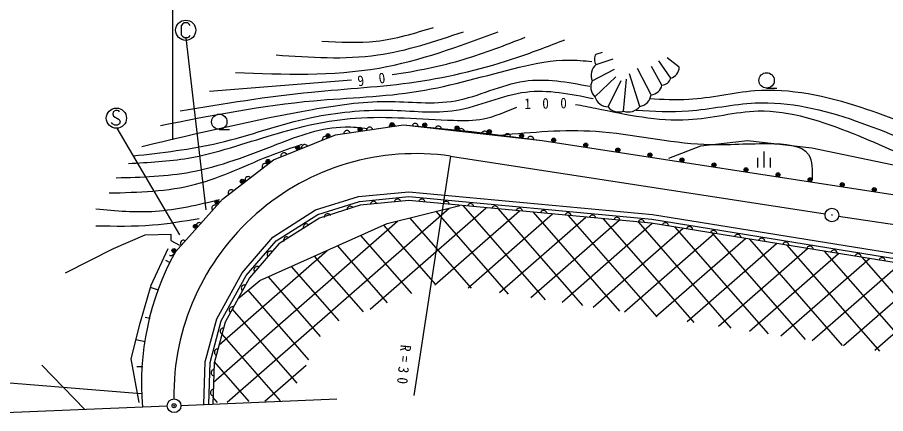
# Model space of a CAD drawing. Units: millimetres, scale not verified. Extents: x 40000 to 680000, y 20000 to 380000.
# Drawn here: x 274770 to 382420, y 258627 to 307729 of the extents above; entities that cross this region are included whole.
import ezdxf

# ---------------------------------------------------------------- set-up
doc = ezdxf.new("R2010")
doc.units = ezdxf.units.MM
doc.header["$LTSCALE"] = 1000
doc.header["$PDMODE"] = 32
doc.header["$PDSIZE"] = 500
doc.layers.add('M-BGD', color=7, linetype='Continuous', lineweight=25)
doc.layers.add('M-OTRS', color=6, linetype='Continuous')
doc.styles.add('ＭＳ ゴシック', font='')
doc.styles.get('ＭＳ ゴシック').set_extended_font_data('MS Gothic')

msp = doc.modelspace()

# ---------------------------------------------------------------- hatches: boundary and pattern name
at = {"layer": 'M-BGD'}
h = msp.add_hatch(dxfattribs=at)
h.set_pattern_fill('USER', color=256, style=0, pattern_type=2)
h.set_pattern_definition([(221.1631, (106049, 567977), (1974.615, -2258.516), []), (311.1631, (106049, 567977), (2258.516, 1974.615), [])])
h.paths.add_polyline_path([(299002, 260012), (299154, 264891), (300632, 270144), (302135, 272886), (304839, 275125), (320621, 282170), (329639, 284431), (353370, 282230), (392667, 275880), (398799, 275227), (406154, 274733), (409478, 274530), (422078, 274530), (430256, 275287), (438840, 276691), (470671, 283101), (478118, 284363), (487364, 285349), (500041, 285490), (505502, 284963), (512263, 284242), (518296, 283276), (516666, 272112), (496557, 273392), (473295, 271320), (437135, 264871), (417557, 263258), (391531, 264871), (327041, 274774), (312992, 269477), (308397, 260216)])

# ---------------------------------------------------------------- linework, layer by layer
for p, q in [((294050, 292547), (294050, 361010)), ((295640, 305201), (298130, 283884)), ((346520, 303178), (347336, 303418)), ((346520, 301882), (348632, 302602)), ((356841, 301546), (355339, 302725)), ((354681, 299337), (353385, 301642)), ((355785, 300201), (354297, 302362)), ((346040, 299865), (348824, 301305)), ((346376, 297897), (348968, 300345)), ((351945, 296697), (350648, 300729)), ((353337, 298137), (351657, 301401)), ((298583, 298603), (316180, 299979)), ((348008, 296649), (349640, 299913)), ((349928, 296121), (350312, 300057)), ((367664, 298970), (368914, 298970)), ((287082, 293998), (294862, 280772)), ((314231, 293166), (322663, 294407)), ((322663, 294407), (331069, 293594)), ((299806, 293840), (301056, 293840)), ((306527, 290085), (314231, 293166)), ((331069, 293594), (339843, 292481)), ((339843, 292481), (395108, 283955)), ((367314, 291126), (367314, 289126)), ((300193, 285206), (306527, 290085)), ((328481, 290531), (323908, 260882)), ((328481, 290531), (374915, 283368)), ((366514, 290326), (366514, 289126)), ((368114, 290326), (368114, 289126)), ((294362, 278666), (300193, 285206)), ((376596, 283110), (394495, 280375)), ((294029, 278292), (294362, 278666)), ((293721, 277309), (293197, 277585)), ((292258, 273911), (291280, 274268)), ((291216, 270426), (290611, 270550)), ((290621, 267524), (289461, 267761)), ((283114, 259131), (277797, 264637)), ((290314, 264414), (289567, 264418)), ((268566, 262878), (289572, 261166)), ((290297, 261098), (289678, 261101)), ((293343, 259570), (271369, 258627)), ((295041, 259643), (314368, 260472))]:
    msp.add_line(p, q, dxfattribs=at)
for points in [[(296190, 306734), (296090, 306884), (295890, 307034), (295440, 307034), (295240, 306884), (295090, 306684), (295090, 305584), (295240, 305384), (295440, 305234), (295890, 305234), (296090, 305334), (296190, 305484)], [(287446, 296042), (287346, 296142), (287146, 296192), (286946, 296192), (286646, 296042), (286596, 295742), (286696, 295492), (287396, 295092), (287496, 294842), (287446, 294542), (287196, 294392), (286846, 294392), (286546, 294542), (286446, 294692)], [(294362, 278666), (300193, 285206), (306527, 290085), (314231, 293166), (322663, 294407), (339843, 292481)], [(318843, 293845), (318797, 293935), (318738, 294008), (318647, 294075), (318561, 294111), (318461, 294129), (318335, 294110), (318244, 294064), (318172, 294005), (318105, 293914), (318069, 293828), (318051, 293729)], [(321653, 294259), (321608, 294349), (321548, 294421), (321458, 294489), (321371, 294525), (321272, 294542), (321145, 294524), (321055, 294478), (320983, 294419), (320915, 294328), (320879, 294242), (320862, 294142)], [(324492, 294202), (324471, 294301), (324432, 294386), (324361, 294475), (324287, 294531), (324195, 294574), (324068, 294588), (323969, 294567), (323884, 294528), (323796, 294457), (323739, 294383), (323697, 294291)], [(327355, 293881), (327334, 293980), (327295, 294065), (327225, 294154), (327151, 294210), (327059, 294253), (326932, 294267), (326833, 294246), (326748, 294207), (326659, 294136), (326603, 294062), (326560, 293970)], [(330219, 293560), (330198, 293659), (330159, 293744), (330088, 293833), (330014, 293889), (329922, 293932), (329795, 293946), (329696, 293925), (329611, 293886), (329523, 293815), (329466, 293741), (329424, 293649)], [(313319, 292801), (313253, 292878), (313179, 292935), (313075, 292979), (312983, 292994), (312882, 292988), (312763, 292941), (312686, 292875), (312629, 292801), (312585, 292697), (312570, 292605), (312576, 292504)], [(316032, 293431), (315987, 293522), (315927, 293594), (315837, 293661), (315751, 293697), (315651, 293715), (315524, 293696), (315434, 293651), (315362, 293591), (315294, 293501), (315258, 293414), (315241, 293315)], [(333082, 293239), (333061, 293338), (333022, 293423), (332952, 293512), (332878, 293568), (332786, 293611), (332659, 293625), (332560, 293604), (332475, 293565), (332386, 293494), (332330, 293420), (332287, 293328)], [(335946, 292918), (335925, 293017), (335886, 293102), (335815, 293191), (335741, 293247), (335649, 293290), (335522, 293304), (335423, 293283), (335338, 293244), (335250, 293173), (335193, 293099), (335151, 293007)], [(338809, 292597), (338788, 292696), (338749, 292781), (338679, 292870), (338604, 292926), (338513, 292969), (338385, 292983), (338286, 292962), (338202, 292923), (338113, 292852), (338057, 292778), (338014, 292686)], [(310751, 291774), (310685, 291851), (310611, 291908), (310507, 291952), (310415, 291967), (310314, 291961), (310195, 291914), (310118, 291848), (310061, 291774), (310017, 291670), (310002, 291578), (310008, 291477)], [(355551, 290291), (359494, 291820), (365287, 292463), (373252, 291578), (385160, 289084), (393447, 286188), (400829, 284579), (407426, 284659), (419897, 284498), (431242, 285544), (440816, 287958), (454011, 291096), (461161, 290050)], [(308183, 290747), (308117, 290824), (308043, 290881), (307939, 290925), (307847, 290940), (307746, 290934), (307627, 290886), (307550, 290821), (307493, 290747), (307449, 290643), (307434, 290551), (307440, 290450)], [(305789, 289516), (305705, 289572), (305618, 289606), (305506, 289621), (305413, 289610), (305317, 289577), (305216, 289499), (305159, 289415), (305125, 289328), (305111, 289216), (305122, 289123), (305155, 289027)], [(303677, 287889), (303593, 287946), (303506, 287980), (303394, 287994), (303302, 287984), (303206, 287950), (303105, 287872), (303048, 287788), (303014, 287701), (302999, 287589), (303010, 287497), (303043, 287401)], [(297895, 259810), (298058, 265054), (299495, 270358), (302627, 276074), (306440, 280494), (311749, 283868), (317051, 285525), (323305, 286128), (353508, 283322), (392813, 276971), (399855, 276220), (409511, 275630), (422220, 275630), (430116, 276379), (438642, 277773), (470471, 284183), (478860, 285604), (487938, 286512), (499961, 286603), (505613, 286058), (512399, 285334), (520716, 284159)], [(301566, 286263), (301482, 286319), (301395, 286353), (301283, 286368), (301190, 286357), (301095, 286324), (300993, 286246), (300937, 286162), (300903, 286075), (300888, 285963), (300899, 285870), (300932, 285775)], [(298495, 259791), (298656, 264965), (300055, 270132), (303123, 275730), (306837, 280036), (312004, 283319), (317170, 284933), (323306, 285525), (353433, 282727), (392733, 276376), (399805, 275622), (409493, 275030), (422249, 275030), (430192, 275784), (438750, 277183), (470580, 283593), (478940, 285009), (487970, 285912), (499935, 286003), (505552, 285461), (512325, 284738), (520632, 283564)], [(518341, 283383), (512263, 284242), (505502, 284963), (499912, 285502), (487997, 285412), (479007, 284513), (470671, 283101), (438840, 276691), (430256, 275287), (422272, 274530), (409478, 274530), (399763, 275124), (392667, 275880), (353370, 282230), (323307, 285023), (317270, 284441), (312216, 282861), (307167, 279653), (303536, 275443), (300522, 269944), (299154, 264891), (298994, 259776)], [(299488, 284414), (299395, 284454), (299303, 284472), (299190, 284465), (299101, 284437), (299013, 284387), (298928, 284291), (298888, 284198), (298871, 284107), (298877, 283994), (298905, 283905), (298955, 283817)], [(302135, 272886), (304839, 275125), (320621, 282170), (329639, 284431)], [(316407, 284116), (316347, 284197), (316276, 284258), (316175, 284309), (316084, 284330), (315983, 284330), (315861, 284290), (315780, 284229), (315719, 284159), (315668, 284058), (315648, 283967), (315648, 283865)], [(319329, 284633), (319288, 284726), (319233, 284801), (319146, 284873), (319062, 284914), (318963, 284937), (318836, 284925), (318743, 284884), (318668, 284829), (318596, 284742), (318555, 284658), (318532, 284559)], [(322313, 284912), (322272, 285004), (322217, 285080), (322129, 285152), (322045, 285192), (321947, 285215), (321819, 285203), (321727, 285162), (321651, 285107), (321579, 285020), (321539, 284936), (321516, 284837)], [(325316, 284835), (325293, 284934), (325252, 285018), (325180, 285105), (325105, 285160), (325012, 285201), (324885, 285213), (324786, 285190), (324702, 285150), (324615, 285078), (324560, 285002), (324519, 284910)], [(328339, 284553), (328316, 284651), (328275, 284735), (328203, 284823), (328128, 284878), (328035, 284919), (327908, 284930), (327809, 284908), (327725, 284867), (327638, 284795), (327583, 284720), (327542, 284627)], [(331361, 284270), (331338, 284369), (331298, 284453), (331226, 284540), (331151, 284595), (331058, 284636), (330931, 284648), (330832, 284625), (330748, 284585), (330661, 284512), (330606, 284437), (330565, 284345)], [(334384, 283988), (334361, 284086), (334321, 284170), (334249, 284257), (334173, 284313), (334081, 284353), (333953, 284365), (333855, 284342), (333771, 284302), (333684, 284230), (333628, 284155), (333587, 284062)], [(313585, 283184), (313524, 283265), (313453, 283326), (313352, 283377), (313261, 283398), (313160, 283398), (313039, 283358), (312957, 283297), (312897, 283227), (312846, 283126), (312825, 283035), (312825, 282933)], [(337407, 283705), (337384, 283803), (337343, 283888), (337271, 283975), (337196, 284030), (337103, 284071), (336976, 284083), (336877, 284060), (336793, 284019), (336706, 283947), (336651, 283872), (336610, 283779)], [(340429, 283422), (340407, 283521), (340366, 283605), (340294, 283692), (340219, 283747), (340126, 283788), (339999, 283800), (339900, 283777), (339816, 283737), (339729, 283665), (339674, 283589), (339633, 283497)], [(343452, 283140), (343429, 283238), (343389, 283322), (343317, 283409), (343242, 283465), (343149, 283505), (343022, 283517), (342923, 283494), (342839, 283454), (342752, 283382), (342697, 283307), (342656, 283214)], [(346475, 282857), (346452, 282956), (346412, 283040), (346340, 283127), (346264, 283182), (346172, 283223), (346044, 283235), (345946, 283212), (345862, 283171), (345774, 283099), (345719, 283024), (345678, 282931)], [(297544, 282234), (297451, 282274), (297359, 282292), (297246, 282285), (297157, 282257), (297069, 282207), (296984, 282111), (296944, 282018), (296927, 281927), (296933, 281814), (296961, 281725), (297011, 281637)], [(310908, 282007), (310829, 282069), (310744, 282109), (310634, 282132), (310540, 282128), (310443, 282101), (310336, 282031), (310274, 281951), (310233, 281867), (310211, 281756), (310215, 281663), (310241, 281565)], [(349498, 282574), (349475, 282673), (349434, 282757), (349362, 282844), (349287, 282899), (349194, 282940), (349067, 282952), (348968, 282929), (348884, 282889), (348797, 282817), (348742, 282741), (348701, 282649)], [(352520, 282292), (352498, 282390), (352457, 282474), (352385, 282562), (352310, 282617), (352217, 282658), (352090, 282669), (351991, 282647), (351907, 282606), (351820, 282534), (351765, 282459), (351724, 282366)], [(355521, 281883), (355505, 281983), (355470, 282069), (355404, 282161), (355333, 282221), (355243, 282268), (355117, 282288), (355017, 282272), (354930, 282237), (354838, 282171), (354778, 282100), (354731, 282010)], [(358506, 281400), (358490, 281500), (358456, 281587), (358389, 281678), (358318, 281739), (358228, 281786), (358102, 281806), (358002, 281790), (357915, 281755), (357824, 281689), (357764, 281618), (357717, 281528)], [(361492, 280918), (361475, 281018), (361441, 281104), (361375, 281196), (361303, 281256), (361214, 281303), (361087, 281324), (360987, 281307), (360901, 281273), (360809, 281206), (360749, 281135), (360702, 281045)], [(280735, 276062), (286692, 279081), (290609, 280795), (293792, 280876), (293792, 280060), (294853, 279489)], [(295600, 280054), (295507, 280094), (295416, 280112), (295303, 280105), (295214, 280077), (295126, 280027), (295041, 279931), (295001, 279838), (294983, 279747), (294990, 279634), (295017, 279545), (295068, 279457)], [(308471, 280393), (308391, 280455), (308307, 280496), (308196, 280518), (308103, 280514), (308005, 280488), (307899, 280417), (307836, 280337), (307796, 280253), (307774, 280142), (307778, 280049), (307804, 279951)], [(364477, 280435), (364461, 280535), (364426, 280622), (364360, 280714), (364289, 280774), (364199, 280821), (364073, 280841), (363973, 280825), (363886, 280790), (363794, 280724), (363734, 280653), (363687, 280563)], [(367462, 279953), (367446, 280053), (367411, 280139), (367345, 280231), (367274, 280291), (367184, 280338), (367058, 280359), (366958, 280342), (366871, 280308), (366780, 280242), (366719, 280170), (366673, 280081)], [(289877, 260020), (288884, 265428), (289976, 269843), (291365, 274556), (293448, 279070)], [(370448, 279471), (370431, 279570), (370397, 279657), (370330, 279749), (370259, 279809), (370169, 279856), (370043, 279876), (369943, 279860), (369857, 279825), (369765, 279759), (369705, 279688), (369658, 279598)], [(373433, 278988), (373417, 279088), (373382, 279175), (373316, 279266), (373244, 279326), (373155, 279373), (373028, 279394), (372928, 279378), (372842, 279343), (372750, 279277), (372690, 279205), (372643, 279116)], [(376418, 278506), (376402, 278606), (376367, 278692), (376301, 278784), (376230, 278844), (376140, 278891), (376014, 278911), (375914, 278895), (375827, 278860), (375735, 278794), (375675, 278723), (375628, 278633)], [(294029, 278292), (293976, 278233), (293935, 278202), (293873, 278177), (293824, 278167), (293774, 278172), (293710, 278189), (293666, 278215), (293643, 278235)], [(306357, 278714), (306264, 278753), (306172, 278769), (306059, 278760), (305971, 278731), (305884, 278679), (305800, 278582), (305762, 278489), (305746, 278397), (305754, 278284), (305783, 278196), (305835, 278109)], [(379403, 278023), (379387, 278123), (379353, 278210), (379286, 278301), (379215, 278362), (379125, 278409), (378999, 278429), (378899, 278413), (378812, 278378), (378721, 278312), (378661, 278241), (378614, 278151)], [(382389, 277541), (382372, 277641), (382338, 277727), (382272, 277819), (382200, 277879), (382111, 277926), (381984, 277947), (381884, 277930), (381798, 277896), (381706, 277829), (381646, 277758), (381599, 277668)], [(304712, 276806), (304618, 276845), (304526, 276861), (304414, 276853), (304325, 276823), (304238, 276772), (304154, 276675), (304116, 276581), (304100, 276489), (304108, 276376), (304138, 276288), (304189, 276201)], [(303073, 274548), (302973, 274567), (302880, 274563), (302771, 274532), (302690, 274485), (302616, 274417), (302554, 274305), (302535, 274206), (302539, 274112), (302570, 274004), (302616, 273923), (302685, 273848)], [(301575, 271845), (301475, 271864), (301382, 271860), (301273, 271829), (301192, 271783), (301118, 271714), (301056, 271602), (301037, 271503), (301040, 271409), (301072, 271301), (301118, 271220), (301187, 271145)], [(300374, 269227), (300273, 269222), (300182, 269198), (300084, 269142), (300016, 269078), (299959, 268995), (299924, 268872), (299929, 268770), (299954, 268680), (300009, 268582), (300073, 268514), (300157, 268457)], [(299641, 266624), (299540, 266619), (299450, 266594), (299351, 266539), (299283, 266475), (299226, 266391), (299192, 266268), (299197, 266167), (299221, 266077), (299276, 265978), (299340, 265911), (299424, 265854)], [(299138, 264106), (299041, 264077), (298960, 264031), (298877, 263954), (298827, 263876), (298791, 263781), (298787, 263653), (298816, 263556), (298861, 263474), (298938, 263392), (299017, 263341), (299112, 263306)], [(299056, 261643), (298959, 261614), (298878, 261569), (298795, 261491), (298744, 261413), (298709, 261318), (298705, 261190), (298734, 261093), (298779, 261012), (298856, 260929), (298935, 260878), (299029, 260843)]]:
    msp.add_lwpolyline(points, dxfattribs=at)
for centre, radius in [((295640, 306134), 1250), ((367664, 299920), 950), ((287046, 295242), 1250), ((299806, 294790), 950), ((317253, 293864), 250), ((317253, 293864), 150), ((317253, 293864), 50), ((321231, 294449), 250), ((321231, 294449), 150), ((321231, 294449), 50), ((325285, 294405), 250), ((325285, 294405), 150), ((325285, 294405), 50), ((329288, 294018), 250), ((329288, 294018), 150), ((329288, 294018), 50), ((313275, 293053), 250), ((313275, 293053), 150), ((313275, 293053), 50), ((333290, 293565), 250), ((333290, 293565), 150), ((333290, 293565), 50), ((337279, 293059), 250), ((337279, 293059), 150), ((337279, 293059), 50), ((309542, 291560), 250), ((341269, 292514), 250), ((341269, 292514), 150), ((341269, 292514), 50), ((345243, 291901), 250), ((345243, 291901), 150), ((345243, 291901), 50), ((309542, 291560), 150), ((309542, 291560), 50), ((349217, 291288), 250), ((349217, 291288), 150), ((349217, 291288), 50), ((353191, 290675), 250), ((353191, 290675), 150), ((353191, 290675), 50), ((305841, 289871), 250), ((305841, 289871), 150), ((305841, 289871), 50), ((357164, 290062), 250), ((357164, 290062), 150), ((357164, 290062), 50), ((361138, 289449), 250), ((361138, 289449), 150), ((361138, 289449), 50), ((365112, 288836), 250), ((365112, 288836), 150), ((365112, 288836), 50), ((302655, 287418), 250), ((302655, 287418), 150), ((302655, 287418), 50), ((369086, 288223), 250), ((369086, 288223), 150), ((369086, 288223), 50), ((373060, 287610), 250), ((373060, 287610), 150), ((373060, 287610), 50), ((377034, 286997), 250), ((377034, 286997), 150), ((377034, 286997), 50), ((381007, 286384), 250), ((381007, 286384), 150), ((381007, 286384), 50), ((299527, 284834), 250), ((299527, 284834), 150), ((299527, 284834), 50), ((375755, 283239), 850), ((375755, 283239), 34), ((296851, 281833), 250), ((296851, 281833), 150), ((296851, 281833), 50), ((294176, 278832), 250), ((294176, 278832), 150), ((294176, 278832), 50), ((294192, 259607), 850), ((294192, 259607), 34)]:
    msp.add_circle(centre, radius, dxfattribs=at)
for centre, radius, start, end in [((347384, 302530), 1080, 143.1301, 216.8699), ((347624, 300553), 1727, 129.73761, 203.4774), ((355417, 301577), 1424, 284.97287, 358.71267), ((347520, 299105), 1664, 152.81888, 226.55869), ((353209, 299633), 1502, 274.8904, 348.6302), ((354657, 300505), 1168, 271.17714, 344.91694), ((348024, 298361), 1712, 195.72475, 269.46454), ((351681, 298345), 1669, 279.10112, 352.84092), ((349320, 297665), 1660, 217.75385, 291.49365), ((350553, 297753), 1747, 249.0755, 322.81529), ((324167, 260843), 30000, 81.73102, 180.73822), ((323733, 262398), 33575, 151.01843, 185.0553)]:
    msp.add_arc(centre, radius, start, end, dxfattribs=at)
for points, knots in [([(301801, 300910), (307810, 300674), (313819, 300438), (319623, 301450), (324646, 302327), (329515, 304139), (334384, 305951)], [0, 0, 0, 0, 1, 1, 1, 2, 2, 2, 2]), ([(306841, 303070), (311081, 302777), (315320, 302484), (319443, 303070), (323043, 303583), (326553, 304767), (330064, 305951)], [0, 0, 0, 0, 1, 1, 1, 2, 2, 2, 2]), ([(312512, 304781), (314777, 304654), (317042, 304528), (319263, 304781), (321668, 305054), (324021, 305773), (326373, 306491)], [0, 0, 0, 0, 1, 1, 1, 2, 2, 2, 2]), ([(294960, 296140), (300376, 297039), (305792, 297939), (311252, 298480), (315571, 298908), (319918, 299112), (324213, 299740), (328491, 300366), (332718, 301413), (336815, 302800), (338785, 303468), (340725, 304214), (342665, 304961)], [0, 0, 0, 0, 1, 1, 1, 2, 2, 2, 3, 3, 3, 4, 4, 4, 4]), ([(321242, 300631), (324263, 301086), (327258, 301682), (330172, 302551), (332736, 303316), (335238, 304291), (337740, 305266)], [0, 0, 0, 0, 1, 1, 1, 2, 2, 2, 2]), ([(292529, 294339), (298827, 295581), (305125, 296823), (311522, 297400), (315849, 297790), (320222, 297875), (324483, 298570), (328693, 299257), (332794, 300538), (336995, 301540), (339016, 302022), (341061, 302439), (343116, 302440), (344074, 302441), (345035, 302351), (345996, 302260)], [0, 0, 0, 0, 1, 1, 1, 2, 2, 2, 3, 3, 3, 4, 4, 4, 5, 5, 5, 5]), ([(290189, 291729), (297208, 293397), (304228, 295065), (311342, 296320), (314377, 296855), (317429, 297315), (320523, 297310), (323388, 297305), (326289, 296902), (329074, 297400), (331969, 297917), (334740, 299408), (337625, 299830), (340262, 300216), (342994, 299708), (345726, 299200)], [0, 0, 0, 0, 1, 1, 1, 2, 2, 2, 3, 3, 3, 4, 4, 4, 5, 5, 5, 5]), ([(289109, 290559), (292679, 290961), (296249, 291363), (299730, 292179), (303600, 293087), (307361, 294507), (311252, 295329), (314373, 295990), (317578, 296265), (320793, 296230), (323602, 296169), (326428, 295787), (329164, 296230), (332082, 296702), (334899, 298112), (337805, 298480), (340542, 298826), (343359, 298248), (346176, 297670)], [0, 0, 0, 0, 1, 1, 1, 2, 2, 2, 3, 3, 3, 4, 4, 4, 5, 5, 5, 6, 6, 6, 6]), ([(353150, 297670), (354773, 297576), (356397, 297483), (358010, 297580), (360752, 297744), (363463, 298456), (366201, 298660), (370611, 298988), (375092, 297999), (379343, 296590), (383019, 295432), (386531, 293935), (390144, 292629), (395008, 290821), (400051, 289455), (405176, 288939), (408555, 288632), (411962, 288797), (415437, 288669), (421229, 288367), (427277, 286982), (432444, 288939), (436036, 290308), (439190, 293228), (442885, 294519), (445673, 295451), (448752, 295432), (451796, 295329), (455040, 295220), (458246, 295016), (461247, 294069), (463227, 293445), (465117, 292497), (467008, 291549)], [0, 0, 0, 0, 1, 1, 1, 2, 2, 2, 3, 3, 3, 4, 4, 4, 5, 5, 5, 6, 6, 6, 7, 7, 7, 8, 8, 8, 9, 9, 9, 10, 10, 10, 11, 11, 11, 11]), ([(351489, 296230), (353653, 296107), (355818, 295984), (357970, 296140), (360738, 296339), (363485, 296999), (366251, 297130), (370466, 297330), (374725, 296302), (378762, 294879), (382473, 293618), (386002, 291994), (389653, 290649), (394418, 288856), (399388, 287666), (404415, 286868), (408187, 286282), (411991, 286010), (415847, 285788), (421923, 285376), (428162, 284843), (433844, 286688), (437369, 287804), (440664, 289760), (444286, 290739), (446882, 291441), (449646, 291641), (452297, 291279), (454762, 290943), (457130, 290121), (459498, 289299)], [0, 0, 0, 0, 1, 1, 1, 2, 2, 2, 3, 3, 3, 4, 4, 4, 5, 5, 5, 6, 6, 6, 7, 7, 7, 8, 8, 8, 9, 9, 9, 10, 10, 10, 10]), ([(288547, 289636), (291034, 289757), (293521, 289878), (295950, 290294), (299492, 290900), (302912, 292132), (306398, 293173), (309771, 294180), (313208, 295008), (316681, 295230), (320700, 295556), (324765, 295086), (328856, 294983), (330103, 294932), (331354, 294906), (332557, 295148), (333980, 295429), (335334, 296097), (336709, 296600)], [0, 0, 0, 0, 1, 1, 1, 2, 2, 2, 3, 3, 3, 4, 4, 4, 5, 5, 5, 6, 6, 6, 6]), ([(343968, 296952), (344799, 296807), (345632, 296633), (346460, 296464), (350342, 295703), (354142, 294814), (357980, 295065), (360860, 295211), (363747, 296065), (366617, 296135), (370609, 296219), (374580, 294853), (378381, 293338), (381879, 291933), (385204, 290271), (388746, 289142), (393438, 287648), (398511, 287090), (402978, 285029), (404043, 284538), (405073, 283961), (406104, 283384)], [0, 0, 0, 0, 1, 1, 1, 2, 2, 2, 3, 3, 3, 4, 4, 4, 5, 5, 5, 6, 6, 6, 7, 7, 7, 7]), ([(287039, 287859), (290165, 287936), (293292, 288014), (296310, 288579), (299931, 289256), (303397, 290634), (306931, 291999), (309697, 293067), (312504, 294127), (315392, 294159), (316317, 294170), (317250, 294074), (318182, 293979)], [0, 0, 0, 0, 1, 1, 1, 2, 2, 2, 3, 3, 3, 4, 4, 4, 4]), ([(334652, 293140), (338580, 293512), (342508, 293884), (346481, 293619), (351015, 293318), (355608, 292187), (359893, 291999), (362434, 291887), (364867, 292107), (367904, 292089), (369849, 292078), (372042, 291969), (372854, 290739), (373358, 289976), (373331, 288782), (373304, 287589)], [0, 0, 0, 0, 1, 1, 1, 2, 2, 2, 3, 3, 3, 4, 4, 4, 5, 5, 5, 5]), ([(286139, 285968), (289774, 286059), (293410, 286150), (296850, 287048), (300146, 287909), (303262, 289511), (306481, 290739), (307672, 291193), (308877, 291596), (310082, 291999)], [0, 0, 0, 0, 1, 1, 1, 2, 2, 2, 3, 3, 3, 3]), ([(284518, 283988), (286988, 283771), (289457, 283554), (291899, 283718), (294561, 283897), (297191, 284527), (299820, 285158)], [0, 0, 0, 0, 1, 1, 1, 2, 2, 2, 2]), ([(284518, 281918), (286865, 281867), (289211, 281816), (291539, 282008), (293468, 282167), (295384, 282492), (297300, 282818)], [0, 0, 0, 0, 1, 1, 1, 2, 2, 2, 2])]:
    msp.add_open_spline(points, degree=3, knots=knots, dxfattribs=at)
at = {"layer": 'M-OTRS'}
msp.add_point((294192, 259607), dxfattribs=at)

# ---------------------------------------------------------------- texts
at = {"layer": 'M-BGD', "char_height": 1320, "attachment_point": 7, "style": 'ＭＳ ゴシック'}
for s, insert, rotation in [('\\T3.27;\\W0.9;90', (317033, 299159), 7.3), ('\\T2.76;\\W0.9;100', (337635, 296351), 1), ('\\T1.67;\\W0.9;R=30', (322272, 267204), 264.6)]:
    msp.add_mtext(s, dxfattribs=dict(at, insert=insert, rotation=rotation))

doc.saveas('drawing.dxf')
